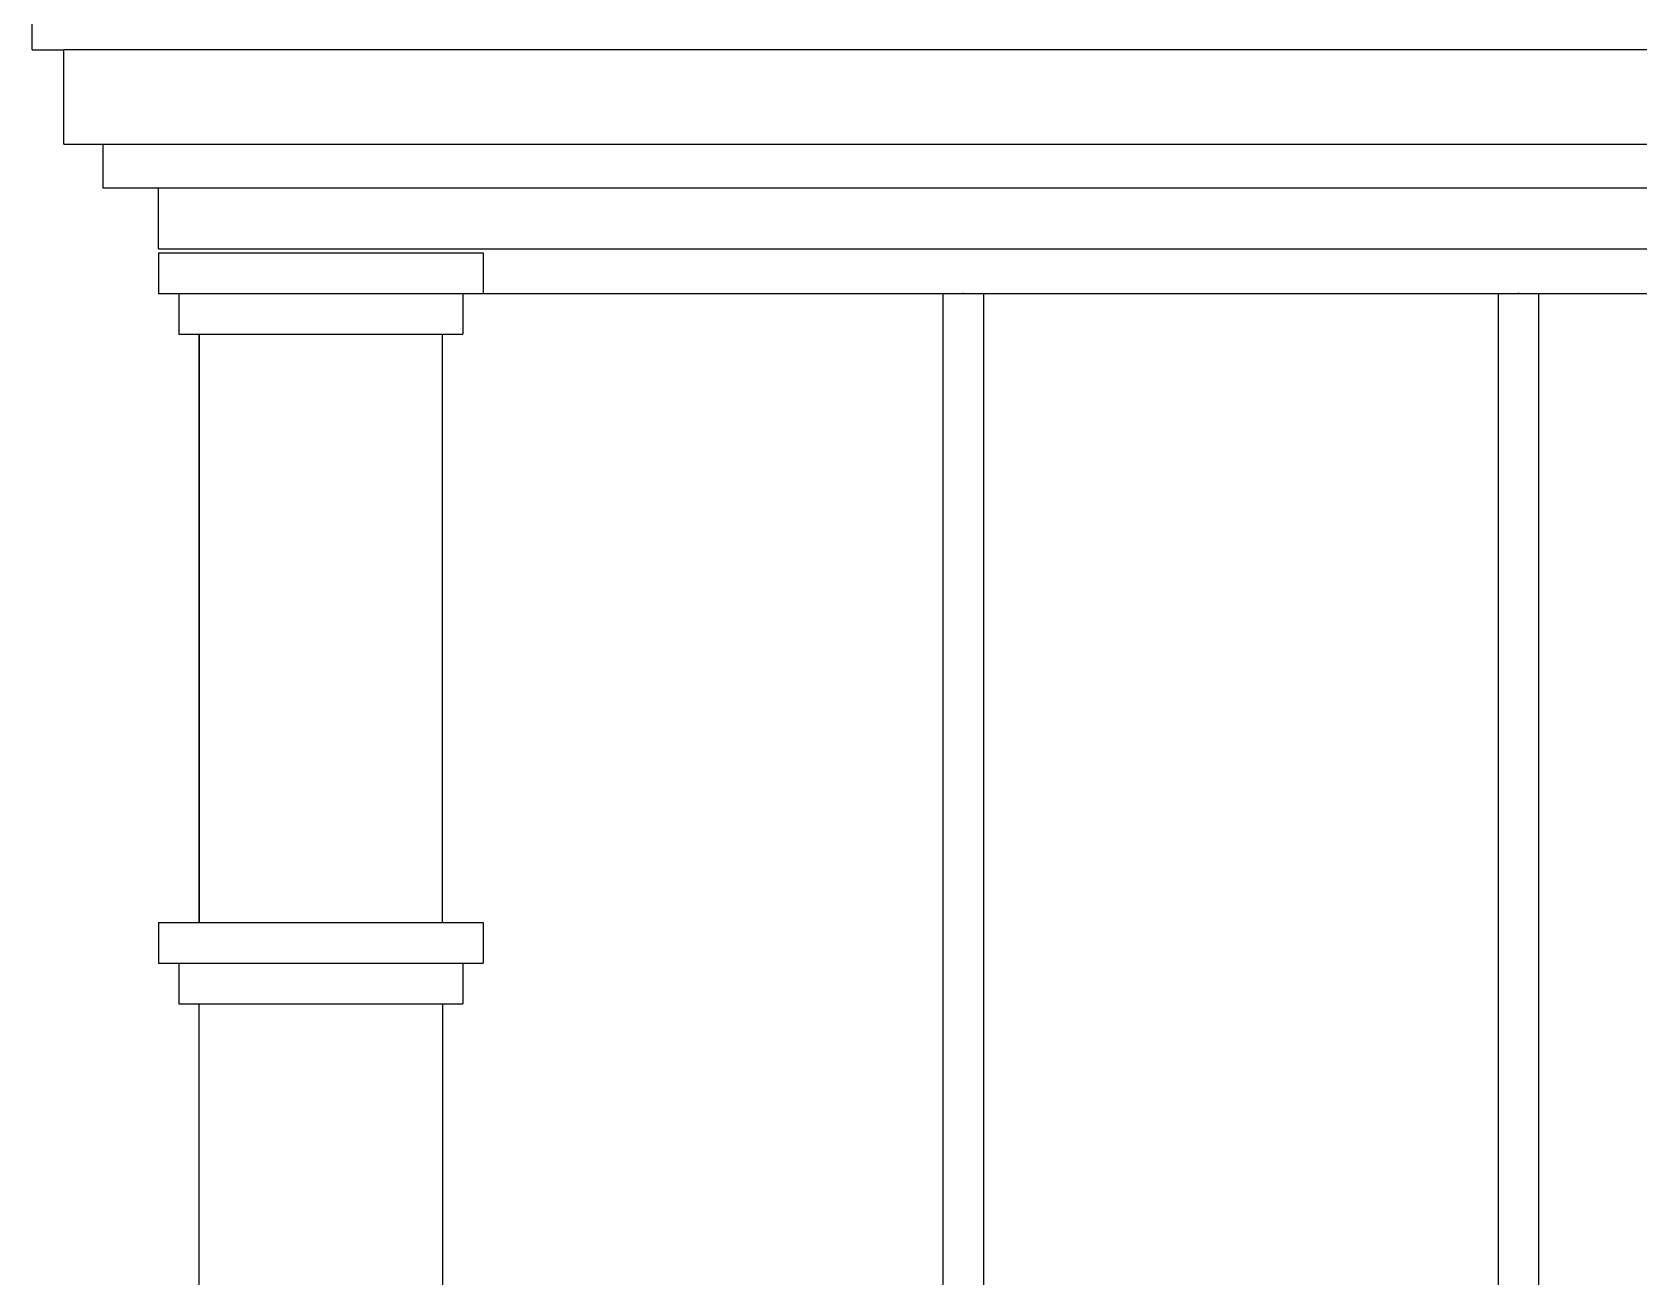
# Model space of a CAD drawing. Header units: inches. Extents: x -2812 to 9774, y -15726 to -746.
# Drawn here: x 3357.5 to 3436.7, y -9183.6 to -9122.3 of the extents above; entities that cross this region are included whole.
import ezdxf

# ---------------------------------------------------------------- set-up
doc = ezdxf.new("R2010")
doc.units = ezdxf.units.IN
doc.header["$LTSCALE"] = 17
doc.header["$MEASUREMENT"] = 0
doc.layers.add('OUTLINE', color=1, linetype='Continuous', lineweight=25)

# ---------------------------------------------------------------- blocks, each defined once
blk = doc.blocks.new('fddd')
for p, q in [((-541.476, -3298.125), (-541.476, -3294.125)), ((-541.476, -3298.125), (-539.917, -3298.125)), ((-539.917, -3299.125), (-539.917, -3298.125)), ((-399.033, -3298.125), (-539.917, -3298.125)), ((-539.917, -3302.76), (-539.917, -3299.125)), ((-539.917, -3302.76), (-537.997, -3302.76)), ((-538.089, -3302.76), (-443.96, -3302.76)), ((-537.997, -3302.76), (-537.997, -3304.923)), ((-537.997, -3304.923), (-443.96, -3304.923)), ((-535.252, -3304.923), (-531.75, -3304.923)), ((-535.252, -3307.923), (-535.252, -3304.923)), ((-535.252, -3307.923), (-405.5, -3307.923))]:
    blk.add_line(p, q)

msp = doc.modelspace()

# ---------------------------------------------------------------- linework, layer by layer
at = {"layer": 'OUTLINE'}
for p, q in [((3363.726, -9133.163), (3379.726, -9133.163)), ((3363.726, -9133.163), (3363.726, -9135.163)), ((3379.726, -9133.163), (3379.726, -9135.163)), ((3363.726, -9135.163), (3364.726, -9135.163)), ((3364.726, -9135.163), (3364.726, -9137.163)), ((3364.726, -9135.163), (3378.726, -9135.163)), ((3376.02, -9135.163), (3484.503, -9135.163)), ((3378.726, -9135.163), (3379.726, -9135.163)), ((3378.726, -9135.163), (3378.726, -9137.163)), ((3402.386, -9135.163), (3402.386, -9201.253)), ((3404.386, -9135.163), (3404.386, -9201.253)), ((3429.752, -9135.163), (3429.752, -9206.403)), ((3431.752, -9135.163), (3431.752, -9206.403)), ((3364.726, -9137.163), (3378.726, -9137.163)), ((3365.726, -9137.163), (3365.726, -9166.163)), ((3377.726, -9166.163), (3377.726, -9137.163)), ((3377.726, -9166.163), (3377.726, -9137.163)), ((3363.726, -9166.163), (3379.726, -9166.163)), ((3363.726, -9166.163), (3363.726, -9168.163)), ((3379.726, -9166.163), (3379.726, -9168.163)), ((3363.726, -9168.163), (3364.726, -9168.163)), ((3364.726, -9168.163), (3364.726, -9170.163)), ((3364.726, -9168.163), (3378.726, -9168.163)), ((3378.726, -9168.163), (3379.726, -9168.163)), ((3378.726, -9168.163), (3378.726, -9170.163)), ((3364.726, -9170.163), (3378.726, -9170.163))]:
    msp.add_line(p, q, dxfattribs=at)
for points in [[(3365.726, -9133.163), (3377.726, -9133.163)], [(3365.726, -9166.163), (3365.726, -9137.163)], [(3365.726, -9166.163), (3377.726, -9166.163)], [(3377.726, -9170.163), (3377.726, -9201.253), (3365.726, -9201.253), (3365.726, -9170.163)]]:
    msp.add_lwpolyline(points, dxfattribs=at)
for p in [(3403.386, -9135.163), (3430.752, -9135.163)]:
    msp.add_point(p, dxfattribs=at)

# ---------------------------------------------------------------- block references
msp.add_blockref('fddd', (3898.978, -5825.038), dxfattribs=at)

doc.saveas('drawing.dxf')
